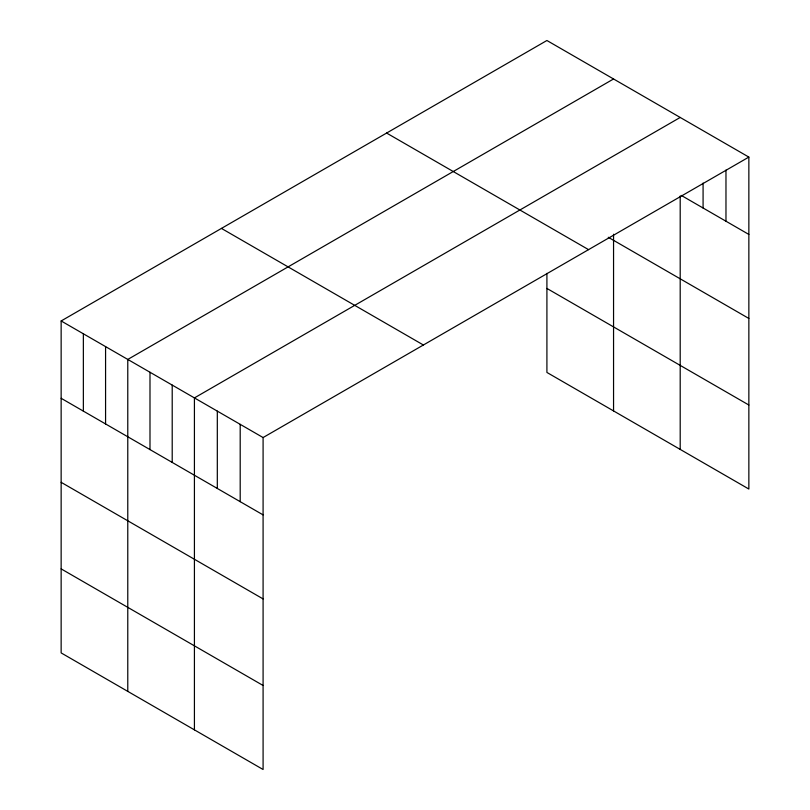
<?xml version="1.0" encoding="UTF-8"?>
<svg xmlns="http://www.w3.org/2000/svg" width="810" height="810" viewBox="0 0 810 810"><rect width="100%" height="100%" fill="white"/><g stroke="black" fill="none" stroke-linecap="round" stroke-linejoin="round"><path stroke-width="1.21" d="M748.855 157.089L263.088 437.552L263.088 769.5L61.145 652.911L61.145 320.962L546.912 40.5L748.855 157.089L748.855 489.037L546.912 372.448L546.912 273.375M613.555 78.975L127.778 359.438L127.778 691.386M680.197 117.45L194.42 397.912L194.42 729.861M681.291 195.423L748.855 234.434M608.269 237.279L748.855 318.451M386.613 133.053L588.556 249.642M546.912 288.431L748.855 405.02M221.444 228.41L423.387 344.999M61.145 320.962L263.088 437.552M61.145 398.297L263.088 514.887M61.145 482.325L263.088 598.914M61.145 568.883L263.088 685.483M725.973 170.07L725.973 221.221M703.08 183.06L703.08 208.008M680.197 196.01L680.197 449.398M613.555 234.252L613.555 410.923M240.195 424.339L240.195 501.673M217.313 411.126L217.313 488.46M172.206 385.084L172.206 462.429M149.992 372.256L149.992 449.601M105.573 346.609L105.573 423.954M83.359 333.781L83.359 411.126"/></g></svg>
